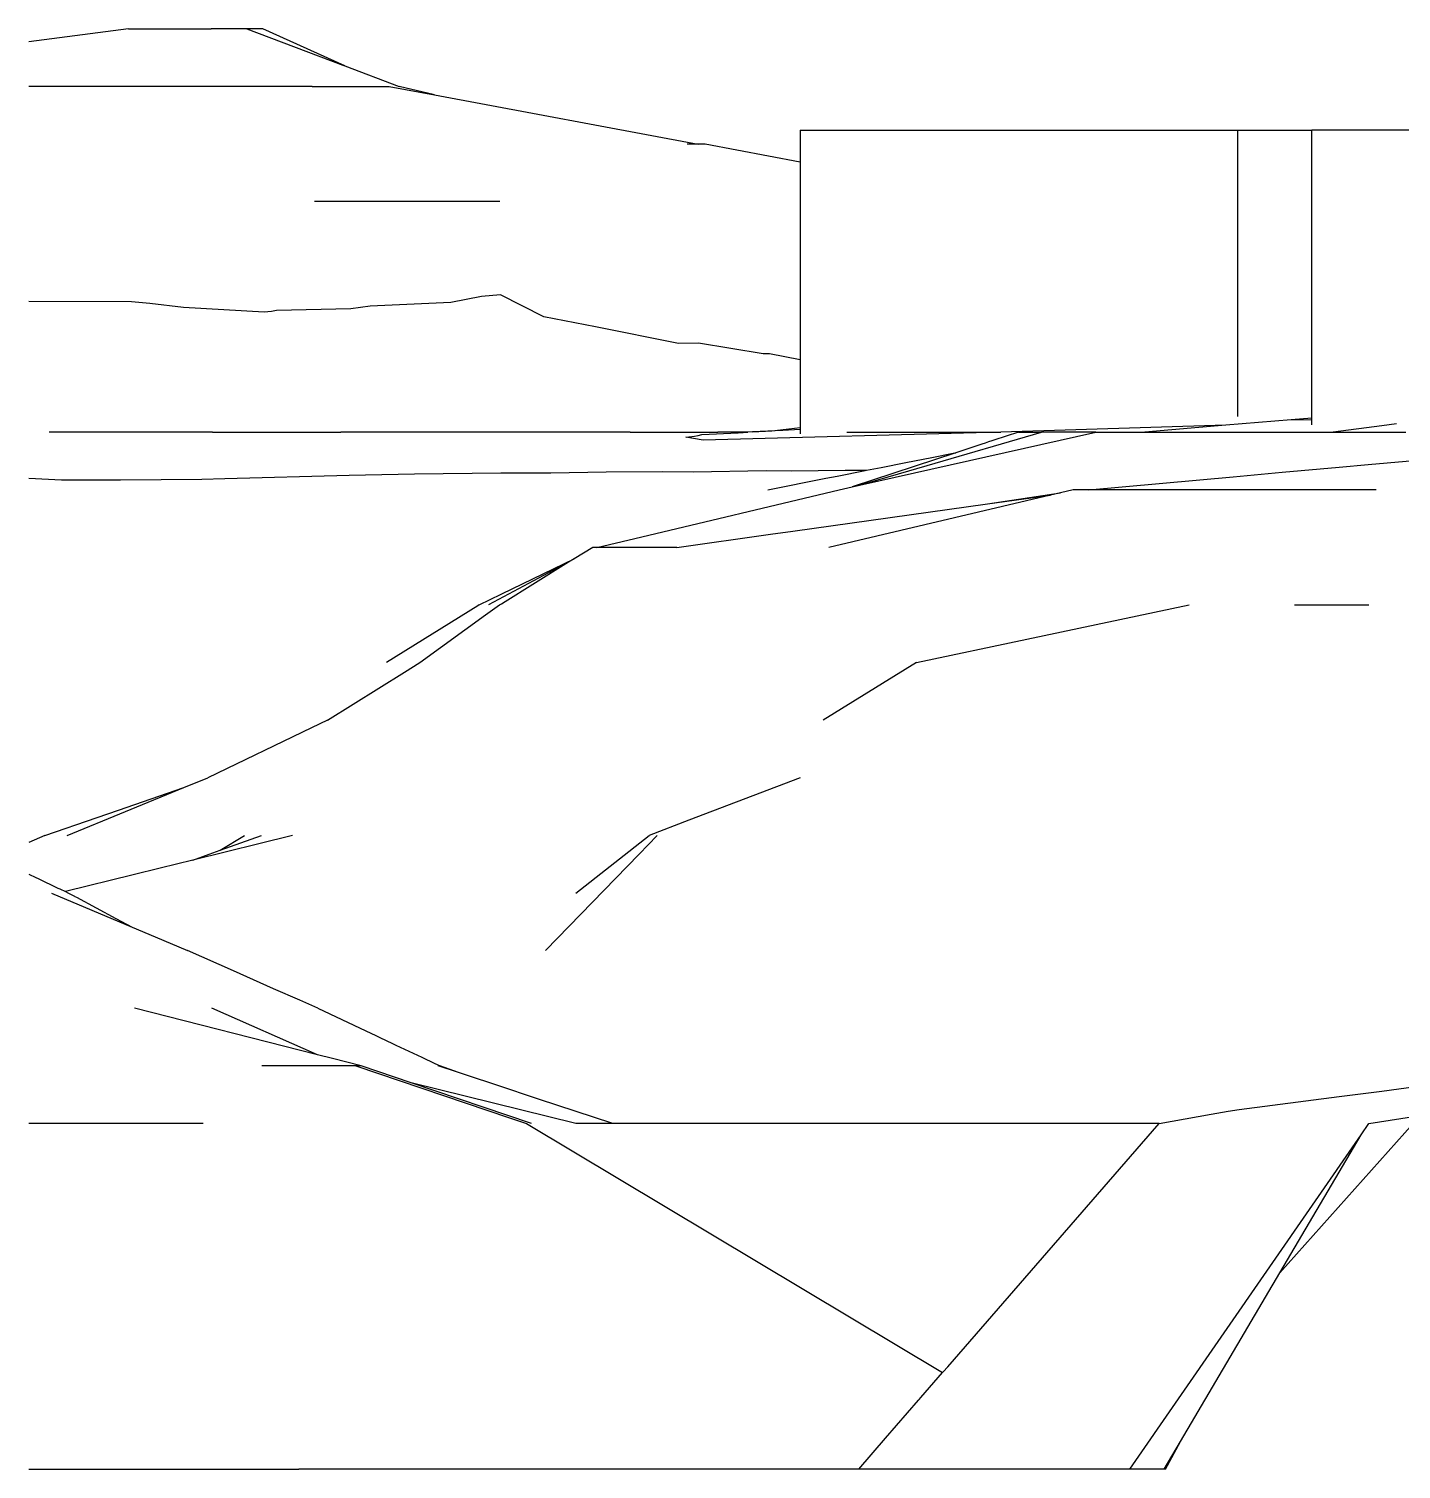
# Model space of a CAD drawing. Extents: x -49.2 to 49.2, y -12.4 to 14.6.
# Drawn here: x -49.22 to -25.4, y -10.41 to 14.59 of the extents above; entities that cross this region are included whole.
import ezdxf

# ---------------------------------------------------------------- set-up
doc = ezdxf.new("R2010")
doc.units = 0
doc.layers.get('0').update_dxf_attribs({"linetype": 'CONTINUOUS'})
doc.layers.add('SECTIONCUTEDGES', color=7, linetype='CONTINUOUS')

msp = doc.modelspace()

# ---------------------------------------------------------------- linework, layer by layer
for p, q in [((-47.493, 14.59), (-49.222, 14.364)), ((-47.493, 14.59), (-46.056, 14.59)), ((-45.436, 14.59), (-46.056, 14.59)), ((-45.162, 14.59), (-45.436, 14.59)), ((-45.436, 14.59), (-43.77, 13.959)), ((-43.735, 13.946), (-45.162, 14.59)), ((-43.77, 13.959), (-43.735, 13.946)), ((-43.735, 13.946), (-42.796, 13.59)), ((-48.676, 13.59), (-49.222, 13.59)), ((-46.526, 13.59), (-48.676, 13.59)), ((-44.306, 13.59), (-46.526, 13.59)), ((-44.306, 13.59), (-44.016, 13.59)), ((-44.016, 13.59), (-43.346, 13.59)), ((-43.346, 13.59), (-42.966, 13.59)), ((-42.966, 13.59), (-42.18, 13.443)), ((-42.18, 13.443), (-42.796, 13.59)), ((-42.18, 13.443), (-37.606, 12.59)), ((-35.833, 12.833), (-35.833, 12.278)), ((-35.833, 12.833), (-28.243, 12.833)), ((-28.243, 12.833), (-26.953, 12.833)), ((-28.243, 12.833), (-28.243, 7.859)), ((-26.953, 7.906), (-26.953, 12.833)), ((-22.623, 12.833), (-26.953, 12.833)), ((-37.606, 12.59), (-37.796, 12.59)), ((-37.486, 12.59), (-37.606, 12.59)), ((-35.833, 12.278), (-37.486, 12.59)), ((-35.833, 12.278), (-35.833, 12.268)), ((-35.833, 12.268), (-35.833, 12.165)), ((-35.833, 12.165), (-35.833, 12.123)), ((-35.833, 12.123), (-35.833, 11.706)), ((-42.616, 11.59), (-44.266, 11.59)), ((-42.276, 11.59), (-42.616, 11.59)), ((-41.046, 11.59), (-42.276, 11.59)), ((-35.833, 11.706), (-35.833, 11.666)), ((-35.833, 11.666), (-35.833, 11.59)), ((-35.833, 11.59), (-35.833, 10.816)), ((-35.833, 10.816), (-35.833, 10.59)), ((-35.833, 10.59), (-35.833, 10.496)), ((-35.833, 10.496), (-35.833, 10.418)), ((-35.833, 10.418), (-35.833, 10.078)), ((-35.833, 10.078), (-35.833, 9.59)), ((-47.437, 9.851), (-49.222, 9.859)), ((-47.12, 9.824), (-47.437, 9.851)), ((-46.539, 9.755), (-47.12, 9.824)), ((-45.135, 9.673), (-46.539, 9.755)), ((-43.299, 9.774), (-43.634, 9.728)), ((-41.899, 9.842), (-43.299, 9.774)), ((-41.365, 9.944), (-41.899, 9.842)), ((-41.037, 9.971), (-41.365, 9.944)), ((-40.285, 9.59), (-41.037, 9.971)), ((-45.009, 9.681), (-45.135, 9.673)), ((-44.922, 9.7), (-45.009, 9.681)), ((-43.634, 9.728), (-44.922, 9.7)), ((-39.389, 9.417), (-40.285, 9.59)), ((-35.833, 9.59), (-35.833, 8.844)), ((-37.948, 9.127), (-39.389, 9.417)), ((-37.597, 9.132), (-37.948, 9.127)), ((-36.478, 8.948), (-37.597, 9.132)), ((-36.365, 8.951), (-36.478, 8.948)), ((-35.833, 8.844), (-36.365, 8.951)), ((-35.833, 8.844), (-35.833, 8.342)), ((-35.833, 8.342), (-35.833, 7.668)), ((-27.313, 7.804), (-28.445, 7.708)), ((-26.953, 7.834), (-27.313, 7.804)), ((-26.953, 7.798), (-27.313, 7.804)), ((-26.953, 7.834), (-26.953, 7.906)), ((-26.953, 7.798), (-26.953, 7.834)), ((-26.953, 7.716), (-26.953, 7.798)), ((-47.566, 7.59), (-48.866, 7.59)), ((-46.036, 7.59), (-47.566, 7.59)), ((-46.036, 7.59), (-43.806, 7.59)), ((-41.456, 7.59), (-43.806, 7.59)), ((-39.376, 7.59), (-41.456, 7.59)), ((-38.786, 7.59), (-39.376, 7.59)), ((-38.786, 7.59), (-37.266, 7.59)), ((-37.819, 7.5), (-37.811, 7.501)), ((-37.811, 7.501), (-37.67, 7.522)), ((-37.67, 7.522), (-37.605, 7.532)), ((-37.605, 7.532), (-37.539, 7.547)), ((-37.539, 7.547), (-36.913, 7.58)), ((-32.35, 7.59), (-37.519, 7.453)), ((-36.916, 7.59), (-37.266, 7.59)), ((-36.776, 7.59), (-36.916, 7.59)), ((-36.913, 7.58), (-36.857, 7.584)), ((-36.857, 7.584), (-36.823, 7.586)), ((-36.823, 7.586), (-36.762, 7.59)), ((-36.776, 7.59), (-36.749, 7.591)), ((-36.743, 7.591), (-36.776, 7.59)), ((-36.762, 7.59), (-36.749, 7.591)), ((-36.749, 7.591), (-36.743, 7.591)), ((-36.661, 7.595), (-36.743, 7.591)), ((-36.137, 7.619), (-36.661, 7.595)), ((-36.661, 7.595), (-36.326, 7.612)), ((-36.326, 7.612), (-35.833, 7.668)), ((-35.833, 7.633), (-36.137, 7.619)), ((-35.833, 7.668), (-35.833, 7.633)), ((-35.833, 7.633), (-35.833, 7.59)), ((-35.833, 7.59), (-35.833, 7.562)), ((-35.024, 7.59), (-32.35, 7.59)), ((-34.807, 6.668), (-30.706, 7.59)), ((-33.634, 7.01), (-31.646, 7.59)), ((-32.046, 7.59), (-32.476, 7.448)), ((-28.445, 7.708), (-32.35, 7.59)), ((-32.046, 7.59), (-31.646, 7.59)), ((-30.706, 7.59), (-31.646, 7.59)), ((-30.706, 7.59), (-29.856, 7.59)), ((-28.445, 7.708), (-29.856, 7.59)), ((-29.856, 7.59), (-29.716, 7.59)), ((-29.716, 7.59), (-28.476, 7.59)), ((-28.476, 7.59), (-28.006, 7.59)), ((-28.006, 7.59), (-27.006, 7.59)), ((-27.006, 7.59), (-26.586, 7.59)), ((-25.739, 7.698), (-26.586, 7.59)), ((-26.586, 7.59), (-25.326, 7.59)), ((-25.483, 7.731), (-25.739, 7.698)), ((-37.519, 7.453), (-37.819, 7.5)), ((-32.769, 7.352), (-33.134, 7.232)), ((-32.682, 7.381), (-32.769, 7.352)), ((-32.622, 7.4), (-32.682, 7.381)), ((-32.566, 7.419), (-32.622, 7.4)), ((-32.508, 7.438), (-32.566, 7.419)), ((-32.476, 7.448), (-32.508, 7.438)), ((-33.134, 7.232), (-34.935, 6.64)), ((-34.807, 6.668), (-33.634, 7.01)), ((-34.432, 6.976), (-34.003, 7.061)), ((-34.003, 7.061), (-33.552, 7.15)), ((-33.552, 7.15), (-33.18, 7.223)), ((-33.18, 7.223), (-33.134, 7.232)), ((-26.481, 6.982), (-25.98, 7.027)), ((-25.98, 7.027), (-24.46, 7.164)), ((-49.222, 6.792), (-48.655, 6.76)), ((-48.655, 6.76), (-47.632, 6.764)), ((-47.632, 6.764), (-46.22, 6.776)), ((-46.22, 6.776), (-45.819, 6.786)), ((-45.819, 6.786), (-43.662, 6.844)), ((-43.662, 6.844), (-42.527, 6.864)), ((-42.527, 6.864), (-41.031, 6.884)), ((-41.031, 6.884), (-40.162, 6.884)), ((-40.162, 6.884), (-39.2, 6.898)), ((-39.2, 6.898), (-38.23, 6.906)), ((-38.23, 6.906), (-37.691, 6.903)), ((-37.691, 6.903), (-36.428, 6.921)), ((-36.428, 6.921), (-35.994, 6.919)), ((-36.396, 6.59), (-35.392, 6.788)), ((-35.994, 6.919), (-35.056, 6.928)), ((-35.392, 6.788), (-35.192, 6.827)), ((-35.192, 6.827), (-34.708, 6.922)), ((-35.056, 6.928), (-34.685, 6.927)), ((-34.708, 6.922), (-34.685, 6.927)), ((-34.685, 6.927), (-34.432, 6.976)), ((-30.826, 6.59), (-28.318, 6.816)), ((-28.318, 6.816), (-27.47, 6.893)), ((-27.47, 6.893), (-26.481, 6.982)), ((-38.707, 5.746), (-35.156, 6.59)), ((-35.156, 6.59), (-34.935, 6.64)), ((-34.935, 6.64), (-34.807, 6.668)), ((-32.584, 6.344), (-31.317, 6.538)), ((-31.317, 6.538), (-31.489, 6.497)), ((-31.096, 6.59), (-31.317, 6.538)), ((-30.976, 6.59), (-31.096, 6.59)), ((-30.826, 6.59), (-30.976, 6.59)), ((-30.396, 6.59), (-30.826, 6.59)), ((-28.356, 6.59), (-30.396, 6.59)), ((-25.836, 6.59), (-28.356, 6.59)), ((-35.963, 5.871), (-32.584, 6.344)), ((-31.489, 6.497), (-35.336, 5.59)), ((-32.584, 6.344), (-31.489, 6.497)), ((-37.976, 5.59), (-36.351, 5.817)), ((-36.351, 5.817), (-35.963, 5.871)), ((-39.436, 5.59), (-39.758, 5.39)), ((-39.366, 5.59), (-39.436, 5.59)), ((-39.366, 5.59), (-38.707, 5.746)), ((-38.496, 5.59), (-39.366, 5.59)), ((-37.976, 5.59), (-38.496, 5.59)), ((-39.853, 5.331), (-41.246, 4.59)), ((-41.01, 4.782), (-39.758, 5.39)), ((-39.853, 5.331), (-41.002, 4.617)), ((-39.758, 5.39), (-39.853, 5.331)), ((-41.406, 4.59), (-41.024, 4.775)), ((-41.024, 4.775), (-41.01, 4.782)), ((-41.428, 4.576), (-43.016, 3.59)), ((-41.406, 4.59), (-41.428, 4.576)), ((-41.296, 4.416), (-41.056, 4.59)), ((-41.056, 4.59), (-41.002, 4.617)), ((-41.002, 4.617), (-41.046, 4.59)), ((-31.9, 3.995), (-29.086, 4.59)), ((-27.256, 4.59), (-27.206, 4.59)), ((-27.206, 4.59), (-25.966, 4.59)), ((-42.436, 3.59), (-41.296, 4.416)), ((-33.816, 3.59), (-31.9, 3.995)), ((-42.702, 3.423), (-42.436, 3.59)), ((-33.816, 3.59), (-34.208, 3.347)), ((-44.036, 2.59), (-42.702, 3.423)), ((-34.208, 3.347), (-35.436, 2.59)), ((-44.036, 2.59), (-44.317, 2.455)), ((-44.317, 2.455), (-46.116, 1.59)), ((-46.531, 1.42), (-46.116, 1.59)), ((-35.836, 1.59), (-37.77, 0.852)), ((-48.556, 0.59), (-46.531, 1.42)), ((-47.667, 1.029), (-46.531, 1.42)), ((-48.038, 0.902), (-47.667, 1.029)), ((-48.946, 0.59), (-48.038, 0.902)), ((-37.77, 0.852), (-38.456, 0.59)), ((-48.946, 0.59), (-49.222, 0.466)), ((-44.646, 0.59), (-46.377, 0.161)), ((-45.899, 0.333), (-45.476, 0.59)), ((-45.899, 0.333), (-45.186, 0.59)), ((-39.726, -0.41), (-38.456, 0.59)), ((-38.632, 0.264), (-38.316, 0.59)), ((-46.377, 0.161), (-46.091, 0.264)), ((-46.091, 0.264), (-45.899, 0.333)), ((-40.256, -1.41), (-38.632, 0.264)), ((-46.941, 0.022), (-47.409, -0.094)), ((-46.377, 0.161), (-46.941, 0.022)), ((-49.222, -0.082), (-49.197, -0.094)), ((-49.197, -0.094), (-49.126, -0.128)), ((-49.126, -0.128), (-49.039, -0.169)), ((-49.039, -0.169), (-48.739, -0.313)), ((-47.409, -0.094), (-48.587, -0.386)), ((-48.826, -0.41), (-47.429, -1.002)), ((-48.739, -0.313), (-48.73, -0.317)), ((-48.73, -0.317), (-48.716, -0.324)), ((-48.716, -0.324), (-48.686, -0.338)), ((-48.686, -0.338), (-48.587, -0.386)), ((-48.587, -0.386), (-48.536, -0.41)), ((-48.536, -0.41), (-48.43, -0.466)), ((-48.43, -0.466), (-48.426, -0.469)), ((-48.426, -0.469), (-48.397, -0.484)), ((-48.397, -0.484), (-47.71, -0.852)), ((-47.71, -0.852), (-47.429, -1.002)), ((-47.429, -1.002), (-47.03, -1.171)), ((-47.03, -1.171), (-46.466, -1.41)), ((-45.669, -1.763), (-46.466, -1.41)), ((-44.974, -2.07), (-45.669, -1.763)), ((-44.52, -2.271), (-44.974, -2.07)), ((-44.213, -3.217), (-47.386, -2.41)), ((-44.213, -3.217), (-46.046, -2.41)), ((-44.206, -2.41), (-44.52, -2.271)), ((-44.206, -2.41), (-43.375, -2.802)), ((-43.375, -2.802), (-43.202, -2.883)), ((-43.202, -2.883), (-43.131, -2.917)), ((-43.131, -2.917), (-42.91, -3.021)), ((-43.954, -3.283), (-44.213, -3.217)), ((-42.91, -3.021), (-42.851, -3.049)), ((-42.851, -3.049), (-42.402, -3.261)), ((-44.066, -3.41), (-45.176, -3.41)), ((-43.546, -3.41), (-44.066, -3.41)), ((-43.456, -3.41), (-43.954, -3.283)), ((-43.456, -3.41), (-43.546, -3.41)), ((-43.546, -3.41), (-40.882, -4.31)), ((-42.587, -3.704), (-43.456, -3.41)), ((-42.402, -3.261), (-42.352, -3.284)), ((-42.352, -3.284), (-42.086, -3.41)), ((-41.766, -3.526), (-42.116, -3.41)), ((-41.927, -3.467), (-42.086, -3.41)), ((-41.766, -3.526), (-41.927, -3.467)), ((-39.726, -4.41), (-42.587, -3.704)), ((-40.496, -4.41), (-42.587, -3.704)), ((-41.609, -3.577), (-41.766, -3.526)), ((-41.098, -3.746), (-41.609, -3.577)), ((-40.375, -3.985), (-41.098, -3.746)), ((-39.086, -4.41), (-40.375, -3.985)), ((-25.966, -4.41), (-24.652, -4.205)), ((-48.296, -4.41), (-49.222, -4.41)), ((-46.196, -4.41), (-48.296, -4.41)), ((-40.882, -4.31), (-40.586, -4.41)), ((-40.586, -4.41), (-33.363, -8.731)), ((-39.276, -4.41), (-39.726, -4.41)), ((-39.086, -4.41), (-39.276, -4.41)), ((-38.716, -4.41), (-39.086, -4.41)), ((-37.126, -4.41), (-38.716, -4.41)), ((-35.986, -4.41), (-37.126, -4.41)), ((-35.136, -4.41), (-35.986, -4.41)), ((-34.126, -4.41), (-35.136, -4.41)), ((-33.286, -4.41), (-34.126, -4.41)), ((-32.236, -4.41), (-33.286, -4.41)), ((-31.056, -4.41), (-32.236, -4.41)), ((-30.176, -4.41), (-31.056, -4.41)), ((-29.604, -4.41), (-30.176, -4.41)), ((-25.196, -4.41), (-27.51, -7)), ((-26.1, -4.604), (-25.966, -4.41)), ((-30.116, -10.41), (-26.1, -4.604)), ((-27.51, -7), (-26.1, -4.604)), ((-29.233, -9.93), (-27.51, -7)), ((-29.516, -10.41), (-29.233, -9.93)), ((-29.496, -10.41), (-29.233, -9.93)), ((-34.616, -10.41), (-34.815, -10.41)), ((-34.236, -10.41), (-34.616, -10.41)), ((-33.136, -10.41), (-34.236, -10.41)), ((-31.366, -10.41), (-33.136, -10.41)), ((-30.116, -10.41), (-31.366, -10.41)), ((-29.516, -10.41), (-30.116, -10.41)), ((-29.496, -10.41), (-29.516, -10.41))]:
    msp.add_line(p, q)
at = {"layer": 'SECTIONCUTEDGES'}
for p, q in [((-25.738, -3.849), (-23.802, -3.579)), ((-28.216, -4.169), (-26.479, -3.944)), ((-26.479, -3.944), (-25.738, -3.849)), ((-29.604, -4.41), (-28.704, -4.247)), ((-28.704, -4.247), (-28.41, -4.194)), ((-28.41, -4.194), (-28.216, -4.169)), ((-33.275, -8.631), (-29.604, -4.41)), ((-33.741, -9.166), (-33.363, -8.731)), ((-33.363, -8.731), (-33.354, -8.721)), ((-33.354, -8.721), (-33.275, -8.631)), ((-34.353, -9.874), (-33.782, -9.213)), ((-33.782, -9.213), (-33.769, -9.199)), ((-33.769, -9.199), (-33.741, -9.166)), ((-34.815, -10.41), (-34.353, -9.874)), ((-49.222, -10.41), (-48.666, -10.41)), ((-48.666, -10.41), (-46.576, -10.41)), ((-46.576, -10.41), (-44.536, -10.41)), ((-41.956, -10.41), (-44.536, -10.41)), ((-40.096, -10.41), (-41.956, -10.41)), ((-38.146, -10.41), (-40.096, -10.41)), ((-36.356, -10.41), (-38.146, -10.41)), ((-35.026, -10.41), (-36.356, -10.41)), ((-34.815, -10.41), (-35.026, -10.41))]:
    msp.add_line(p, q, dxfattribs=at)

doc.saveas('drawing.dxf')
